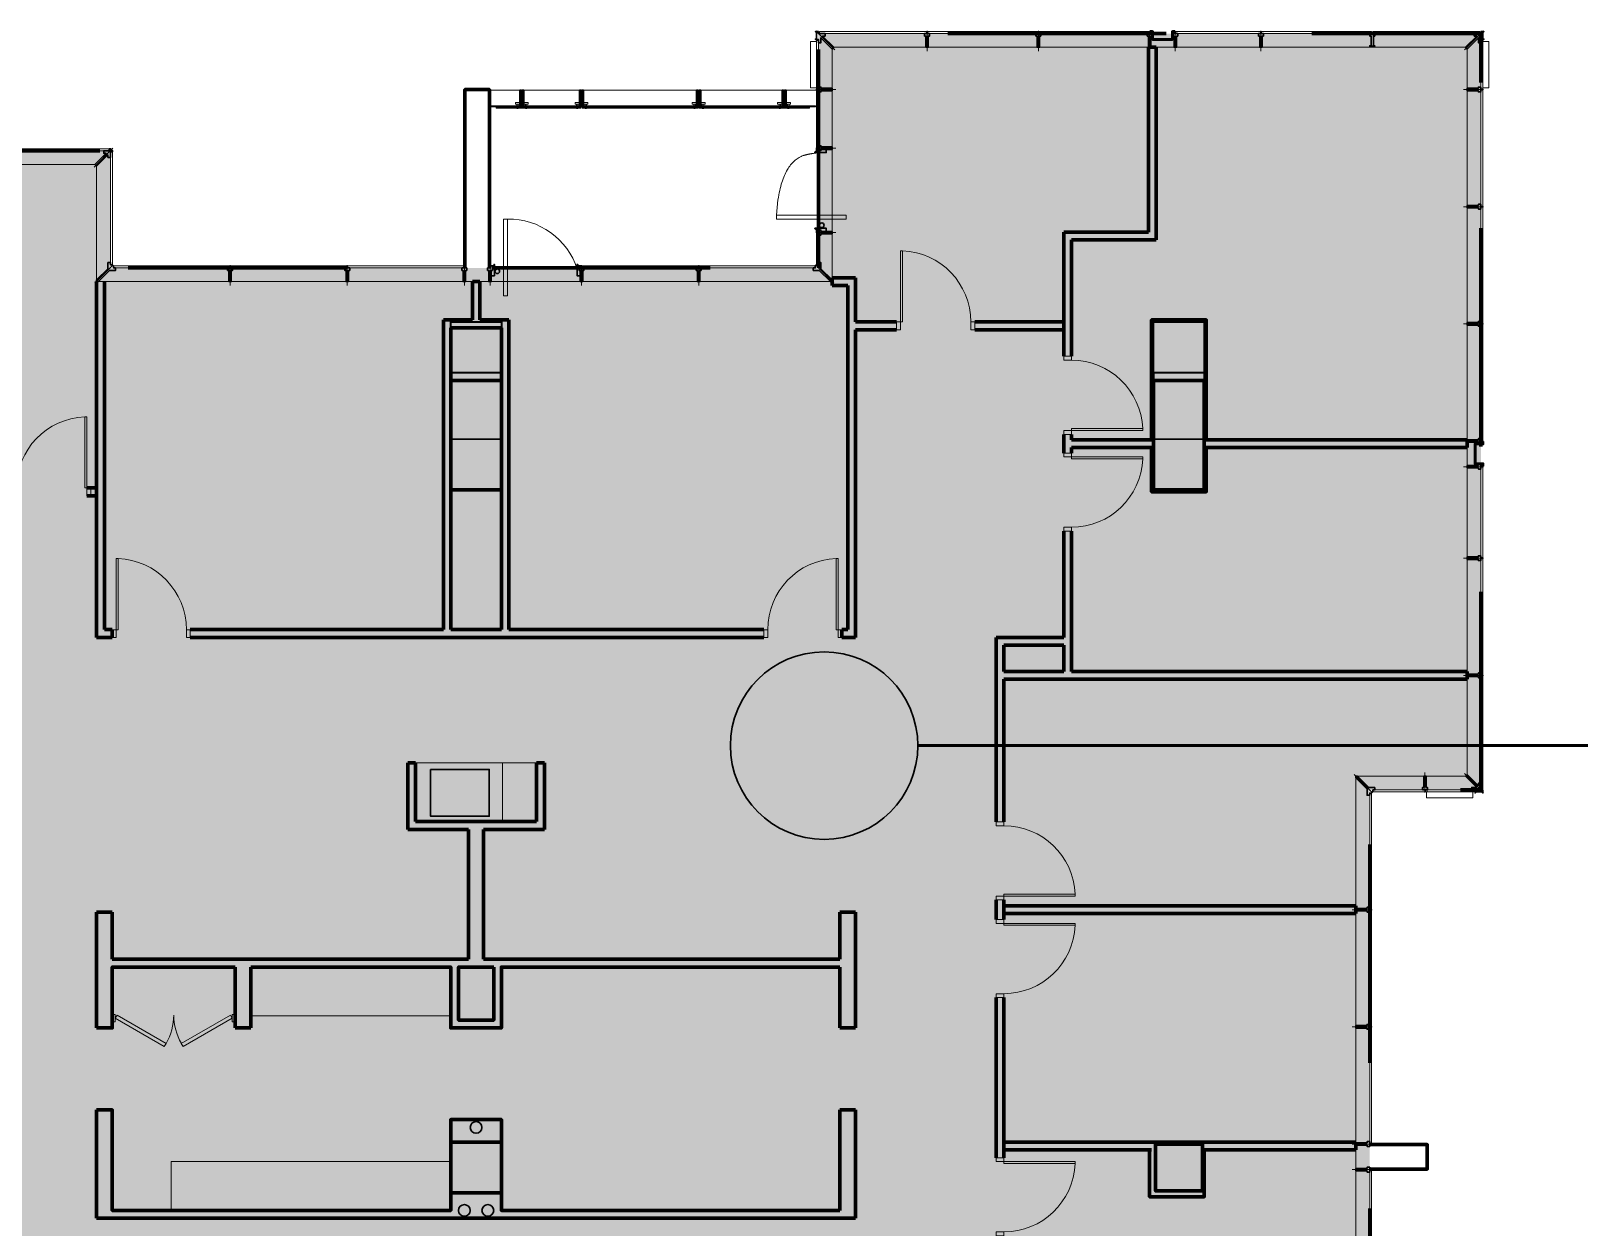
# Model space of a CAD drawing. Header units: inches. Extents: x -2124 to 6036, y -4479 to 801.
# Drawn here: x 3243 to 4036, y -580 to 33 of the extents above; entities that cross this region are included whole.
import ezdxf

# ---------------------------------------------------------------- set-up
doc = ezdxf.new("R2010")
doc.units = ezdxf.units.IN
doc.header["$MEASUREMENT"] = 0
doc.linetypes.add('DGN Style 2', pattern=[186.341636, 111.804981, -74.536654])
doc.linetypes.add('DGN Style 4', pattern=[298.332959, 149.073308, -74.536654, 0.186342, -74.536654])
for name, color, linetype, lineweight in [('A-ANNO-NOTE', 4, 'Continuous', 30), ('a-bp-02N-_-03S - A-COLS', 2, 'Continuous', 70), ('a-bp-02N-_-03S - A-DOOR', 1, 'Continuous', 13), ('a-bp-02N-_-03S - A-EQUIP', 2, 'Continuous', 30), ('a-bp-02N-_-03S - A-GLAZ', 2, 'Continuous', 0), ('a-bp-02N-_-03S - A-ROOF', 2, 'Continuous', 30), ('a-bp-02N-_-03S - A-WALL-FULL', 6, 'Continuous', 70), ('a-fp-02N-_-03S - A-DOOR', 1, 'Continuous', 13), ('a-fp-02N-_-03S - A-EQUIP', 2, 'Continuous', 30), ('a-fp-02N-_-03S - A-FLOR-WDWK', 7, 'Continuous', 13), ('a-fp-02N-_-03S - A-WALL-FULL', 6, 'Continuous', 70)]:
    doc.layers.add(name, color=color, linetype=linetype, lineweight=lineweight)
doc.layers.add('A-AREA-TENANT 10', color=7, linetype='DGN Style 2', lineweight=80, true_color=0xff9747)
doc.layers.add('A-AREA-UNKNOWN', color=7, linetype='DGN Style 2', lineweight=80, true_color=0xff6b6e)
doc.layers.add('a-bp-02N-_-03S - A-ANNO-NPLT', color=30, linetype='Continuous', lineweight=0, plot=False)

# ---------------------------------------------------------------- blocks, each defined once
blk = doc.blocks.new('*U81')
at = {"layer": 'a-bp-02N-_-03S - A-GLAZ', "color": 3, "linetype": 'Continuous', "lineweight": 30, "flags": 128}
blk.add_lwpolyline([(-25.6875, 2.75), (-28.1875, 2.75), (-28.1875, 1.4375), (-27.5625, 1.4375), (-27.5625, -3.5), (-28.1875, -3.5), (-28.1875, -3.75), (-25.6875, -3.75), (-25.6875, -3.5), (-26.3125, -3.5), (-26.3125, 1.4375), (-25.6875, 1.4375), (-25.6875, 2.75)], close=True, dxfattribs=at)
at = {"layer": 'a-bp-02N-_-03S - A-GLAZ', "color": 2, "linetype": 'Continuous', "lineweight": 13, "flags": 128}
blk.add_lwpolyline([(-26.619375, 3.75), (28.1875, 3.75), (28.1875, 2.75), (-26.619375, 2.75), (-26.619375, 3.75)], close=True, dxfattribs=at)
blk = doc.blocks.new('COR4_1')
at = {"layer": 'a-bp-02N-_-03S - A-ANNO-NPLT', "color": 7, "linetype": 'DGN Style 4', "lineweight": 0}
blk.add_line((9.71, 9.71), (0, 0), dxfattribs=at)
at = {"layer": 'a-bp-02N-_-03S - A-GLAZ', "color": 3, "linetype": 'Continuous', "lineweight": 30, "flags": 128}
blk.add_lwpolyline([(8.375, 9.258875), (9.258875, 8.375), (3.508875, 2.625), (4.746375, 2.625), (4.746375, 1.3125), (1.9375, 1.3125), (1.9375, 0.312375), (1.1875, 0.3125), (1.1875, 1.1875), (0.3125, 1.1875), (0.3125, 1.9375), (1.3125, 1.9375), (1.3125, 4.746375), (2.625, 4.746375), (2.625, 3.508875), (8.375, 9.258875)], close=True, dxfattribs=at)
blk = doc.blocks.new('COR3_2')
at = {"layer": 'a-bp-02N-_-03S - A-ANNO-NPLT', "color": 7, "linetype": 'DGN Style 4', "lineweight": 0}
blk.add_line((9.20325, 9.20325), (0, 0), dxfattribs=at)
at = {"layer": 'a-bp-02N-_-03S - A-GLAZ', "color": 3, "linetype": 'Continuous', "lineweight": 30, "flags": 128}
blk.add_lwpolyline([(2.625, -1.36925), (2.625, 1.74125), (8.375, 7.49125), (8.375, 8.375), (7.49125, 8.375125), (1.741125, 2.625), (-1.36925, 2.625), (-1.36925, 1.3125), (-0.3125, 1.3125), (-0.3125, 0.3125), (0.3125, -0.3125), (1.3125, -0.3125), (1.3125, -1.36925), (2.625, -1.36925)], close=True, dxfattribs=at)
blk = doc.blocks.new('CWMULL_6')
at = {"layer": 'a-bp-02N-_-03S - A-ANNO-NPLT', "color": 7, "linetype": 'DGN Style 4', "lineweight": 0}
blk.add_line((0, -10.3125), (0, 0), dxfattribs=at)
at = {"layer": 'a-bp-02N-_-03S - A-GLAZ', "color": 3, "linetype": 'Continuous', "lineweight": 30, "flags": 128}
blk.add_lwpolyline([(-1.25, -1.3125), (1.25, -1.3125), (1.25, -2.625), (0.619375, -2.625), (0.619375, -8.375), (-0.630625, -8.375), (-0.630625, -2.625), (-1.25, -2.625), (-1.25, -1.3125)], close=True, dxfattribs=at)
blk = doc.blocks.new('CW1_1')
at = {"layer": 'a-bp-02N-_-03S - A-GLAZ', "color": 2, "linetype": 'Continuous', "lineweight": 13, "flags": 128}
blk.add_lwpolyline([(0.3125, -0.3125), (59.6875, -0.3125), (59.6875, -1.3125), (0.3125, -1.3125), (0.3125, -0.3125)], close=True, dxfattribs=at)
at = {"layer": 'a-bp-02N-_-03S - A-ANNO-NPLT', "color": 7, "linetype": 'DGN Style 4', "lineweight": 0}
blk.add_blockref('CWMULL_6', (0, 0), dxfattribs=at)
blk = doc.blocks.new('CWMULL_7')
at = {"layer": 'a-bp-02N-_-03S - A-ANNO-NPLT', "color": 7, "linetype": 'DGN Style 4', "lineweight": 0}
blk.add_line((0, -10.3125), (0, 0), dxfattribs=at)
at = {"layer": 'a-bp-02N-_-03S - A-GLAZ', "color": 3, "linetype": 'Continuous', "lineweight": 30, "flags": 128}
blk.add_lwpolyline([(-1.25, -1.3125), (1.25, -1.3125), (1.25, -2.625), (0.619375, -2.625), (0.619375, -8.375), (-0.630625, -8.375), (-0.630625, -2.625), (-1.25, -2.625), (-1.25, -1.3125)], close=True, dxfattribs=at)
blk = doc.blocks.new('CWMULL_5')
at = {"layer": 'a-bp-02N-_-03S - A-ANNO-NPLT', "color": 7, "linetype": 'DGN Style 4', "lineweight": 0}
blk.add_line((0, -10.3125), (0, 0), dxfattribs=at)
at = {"layer": 'a-bp-02N-_-03S - A-GLAZ', "color": 3, "linetype": 'Continuous', "lineweight": 30, "flags": 128}
blk.add_lwpolyline([(-1.25, -1.3125), (1.25, -1.3125), (1.25, -2.625), (0.619375, -2.625), (0.619375, -8.375), (-0.630625, -8.375), (-0.630625, -2.625), (-1.25, -2.625), (-1.25, -1.3125)], close=True, dxfattribs=at)
blk = doc.blocks.new('CW3_1')
at = {"layer": 'a-bp-02N-_-03S - A-GLAZ', "color": 2, "linetype": 'Continuous', "lineweight": 13, "flags": 128}
blk.add_lwpolyline([(0.3125, -0.3125), (56.6875, -0.3125), (56.6875, -1.3125), (0.3125, -1.3125), (0.3125, -0.3125)], close=True, dxfattribs=at)
at = {"layer": 'a-bp-02N-_-03S - A-ANNO-NPLT', "color": 7, "linetype": 'DGN Style 4', "lineweight": 0}
blk.add_blockref('CWMULL_5', (0, 0), dxfattribs=at)
blk = doc.blocks.new('CWMULL_9')
at = {"layer": 'a-bp-02N-_-03S - A-ANNO-NPLT', "color": 7, "linetype": 'DGN Style 4', "lineweight": 0}
blk.add_line((0, -10.3125), (0, 0), dxfattribs=at)
at = {"layer": 'a-bp-02N-_-03S - A-GLAZ', "color": 3, "linetype": 'Continuous', "lineweight": 30, "flags": 128}
blk.add_lwpolyline([(-1.25, -1.3125), (1.25, -1.3125), (1.25, -2.625), (0.619375, -2.625), (0.619375, -8.375), (-0.630625, -8.375), (-0.630625, -2.625), (-1.25, -2.625), (-1.25, -1.3125)], close=True, dxfattribs=at)
blk = doc.blocks.new('CW6_1')
at = {"layer": 'a-bp-02N-_-03S - A-GLAZ', "color": 3, "linetype": 'Continuous', "lineweight": 53, "flags": 128}
blk.add_lwpolyline([(0.3125, -0.3125), (1.5, -0.3125), (1.5, -4.3125), (11.625, -4.3125), (11.625, -0.3125), (12.8125, -0.3125)], dxfattribs=at)
at = {"layer": 'a-bp-02N-_-03S - A-ANNO-NPLT', "color": 7, "linetype": 'DGN Style 4', "lineweight": 0}
blk.add_blockref('CWMULL_9', (0, 0), dxfattribs=at)
blk = doc.blocks.new('CWMULL_10')
at = {"layer": 'a-bp-02N-_-03S - A-ANNO-NPLT', "color": 7, "linetype": 'DGN Style 4', "lineweight": 0}
blk.add_line((0, -10.3125), (0, 0), dxfattribs=at)
at = {"layer": 'a-bp-02N-_-03S - A-GLAZ', "color": 3, "linetype": 'Continuous', "lineweight": 30, "flags": 128}
blk.add_lwpolyline([(-1.25, -1.3125), (1.25, -1.3125), (1.25, -2.625), (0.619375, -2.625), (0.619375, -8.375), (-0.630625, -8.375), (-0.630625, -2.625), (-1.25, -2.625), (-1.25, -1.3125)], close=True, dxfattribs=at)
blk = doc.blocks.new('CW4')
at = {"layer": 'a-bp-02N-_-03S - A-GLAZ', "color": 2, "linetype": 'Continuous', "lineweight": 13, "flags": 128}
blk.add_lwpolyline([(0.3125, -0.3125), (43.5625, -0.3125), (43.5625, -1.3125), (0.3125, -1.3125), (0.3125, -0.3125)], close=True, dxfattribs=at)
at = {"layer": 'a-bp-02N-_-03S - A-ANNO-NPLT', "color": 7, "linetype": 'DGN Style 4', "lineweight": 0}
blk.add_blockref('CWMULL_10', (0, 0), dxfattribs=at)
blk = doc.blocks.new('CWMULL_8')
at = {"layer": 'a-bp-02N-_-03S - A-ANNO-NPLT', "color": 7, "linetype": 'DGN Style 4', "lineweight": 0}
blk.add_line((0, -10.3125), (0, 0), dxfattribs=at)
at = {"layer": 'a-bp-02N-_-03S - A-GLAZ', "color": 3, "linetype": 'Continuous', "lineweight": 30, "flags": 128}
blk.add_lwpolyline([(-1.25, -1.3125), (1.25, -1.3125), (1.25, -2.625), (0.619375, -2.625), (0.619375, -8.375), (-0.630625, -8.375), (-0.630625, -2.625), (-1.25, -2.625), (-1.25, -1.3125)], close=True, dxfattribs=at)
blk = doc.blocks.new('CW2_1')
at = {"layer": 'a-bp-02N-_-03S - A-GLAZ', "color": 2, "linetype": 'Continuous', "lineweight": 13, "flags": 128}
blk.add_lwpolyline([(0.3125, -0.3125), (46.5625, -0.3125), (46.5625, -1.3125), (0.3125, -1.3125), (0.3125, -0.3125)], close=True, dxfattribs=at)
at = {"layer": 'a-bp-02N-_-03S - A-ANNO-NPLT', "color": 7, "linetype": 'DGN Style 4', "lineweight": 0}
blk.add_blockref('CWMULL_8', (0, 0), dxfattribs=at)
blk = doc.blocks.new('CWMULL_11')
at = {"layer": 'a-bp-02N-_-03S - A-ANNO-NPLT', "color": 7, "linetype": 'DGN Style 4', "lineweight": 0}
blk.add_line((0, -10.3125), (0, 0), dxfattribs=at)
at = {"layer": 'a-bp-02N-_-03S - A-GLAZ', "color": 3, "linetype": 'Continuous', "lineweight": 30, "flags": 128}
blk.add_lwpolyline([(-1.25, -1.3125), (1.25, -1.3125), (1.25, -2.625), (0.619375, -2.625), (0.619375, -8.375), (-0.630625, -8.375), (-0.630625, -2.625), (-1.25, -2.625), (-1.25, -1.3125)], close=True, dxfattribs=at)
blk = doc.blocks.new('CW8')
at = {"layer": 'a-bp-02N-_-03S - A-WALL-FULL', "color": 6, "linetype": 'Continuous', "lineweight": 70, "flags": 128}
blk.add_lwpolyline([(0.3125, -1.3125), (0.3125, 28.1875), (12.8125, 28.1875), (12.8125, -1.3125)], dxfattribs=at)
at = {"layer": 'a-bp-02N-_-03S - A-ANNO-NPLT', "color": 7, "linetype": 'DGN Style 4', "lineweight": 0}
blk.add_blockref('CWMULL_11', (0, 0), dxfattribs=at)
blk = doc.blocks.new('CWMULL_13')
at = {"layer": 'a-bp-02N-_-03S - A-ANNO-NPLT', "color": 7, "linetype": 'DGN Style 4', "lineweight": 0}
blk.add_line((0, -10.3125), (0, 0), dxfattribs=at)
at = {"layer": 'a-bp-02N-_-03S - A-GLAZ', "color": 3, "linetype": 'Continuous', "lineweight": 30, "extrusion": (0, 0, -1), "flags": 128}
blk.add_lwpolyline([(1.25, -1.3125), (-1.25, -1.3125), (-1.25, -2.625), (-0.619375, -2.625), (-0.619375, -8.375), (0.630625, -8.375), (0.630625, -2.625), (1.25, -2.625), (1.25, -1.3125)], close=True, dxfattribs=at)
blk = doc.blocks.new('COR5')
at = {"layer": 'a-bp-02N-_-03S - A-ANNO-NPLT', "color": 7, "linetype": 'DGN Style 4', "lineweight": 0}
blk.add_line((-9.71, 9.71), (0, 0), dxfattribs=at)
at = {"layer": 'a-bp-02N-_-03S - A-GLAZ', "color": 2, "linetype": 'Continuous', "lineweight": 13}
blk.add_line((-1.3125, 1.9375), (-0.3125, 1.9375), dxfattribs=at)
at = {"layer": 'a-bp-02N-_-03S - A-GLAZ', "color": 3, "linetype": 'Continuous', "lineweight": 30, "extrusion": (0, 0, -1), "flags": 128}
blk.add_lwpolyline([(8.375, 9.258875), (9.258875, 8.375), (3.508875, 2.625), (6, 2.625), (6, 1.3125), (4.3125, 1.3125), (4.3125, -0.1875), (4.1875, -0.1875), (4.1875, 0.3125), (0.4375, 0.3125), (0.4375, -0.1875), (0.3125, -0.1875), (0.3125, 1.3125), (1.3125, 1.3125), (1.3125, 4.746375), (2.625, 4.746375), (2.625, 3.508875), (8.375, 9.258875)], close=True, dxfattribs=at)
at = {"layer": 'a-bp-02N-_-03S - A-GLAZ', "color": 2, "linetype": 'Continuous', "lineweight": 13, "extrusion": (0, 0, -1), "flags": 128}
blk.add_lwpolyline([(29.6875, 1.3125), (4.9375, 1.3125), (4.9375, 0.3125), (29.6875, 0.3125), (29.6875, 1.3125)], close=True, dxfattribs=at)
at = {"layer": 'a-bp-02N-_-03S - A-GLAZ', "color": 2, "linetype": 'DGN Style 2', "lineweight": 0, "extrusion": (0, 0, -1), "flags": 128}
blk.add_lwpolyline([(5.431875, 0.3125), (5.431875, -2.6875), (29.1875, -2.6875), (29.1875, 0.3125)], dxfattribs=at)
at = {"layer": 'a-bp-02N-_-03S - A-ANNO-NPLT', "color": 7, "linetype": 'DGN Style 4', "lineweight": 0, "rotation": 180}
blk.add_blockref('CWMULL_13', (-30, 0), dxfattribs=at)
blk = doc.blocks.new('*U126')
at = {"layer": 'a-bp-02N-_-03S - A-DOOR', "linetype": 'Continuous', "lineweight": 13}
for p, q in [((-17.03125, 17.8125), (-15.03125, 17.8125)), ((-17.03125, -17.8125), (-17.03125, 17.8125)), ((-15.03125, -17.8125), (-15.03125, 17.8125)), ((-17.03125, -17.8125), (-15.03125, -17.8125))]:
    blk.add_line(p, q, dxfattribs=at)
at = {"layer": 'a-bp-02N-_-03S - A-DOOR', "linetype": 'Continuous', "lineweight": 0, "flags": 128}
blk.add_lwpolyline([(17.03125, -4.24625), (17.03125, -4.24625), (16.921, -3.558875), (16.8495, -3.08575), (16.78475, -2.642375), (16.725625, -2.226875), (16.670875, -1.83725), (16.61975, -1.47225), (16.5715, -1.13), (16.52575, -0.80925), (16.482125, -0.5085), (16.44025, -0.226375), (16.399875, 0.038), (16.360875, 0.286125), (16.32325, 0.51875), (16.286625, 0.737125), (16.25125, 0.942), (16.217, 1.134375), (16.172375, 1.374875), (16.12975, 1.595875), (16.088875, 1.798875), (16.04975, 1.985625), (16.0125, 2.157375), (15.964875, 2.36775), (15.9205, 2.555875), (15.879125, 2.724125), (15.840875, 2.874625), (15.793375, 3.054125), (15.75075, 3.20875), (15.7, 3.38625), (15.65675, 3.531125), (15.608, 3.689125), (15.55675, 3.848625), (15.5085, 3.993125), (15.457375, 4.140625), (15.44, 4.189625), (15.44, 4.189625), (15.246, 4.699), (15.036375, 5.187875), (14.8125, 5.657), (14.492875, 6.255), (14.152625, 6.821125), (13.794375, 7.357125), (13.42025, 7.864875), (13.032375, 8.345875), (12.63275, 8.801625), (12.22325, 9.2335), (11.805375, 9.643), (11.2355, 10.158125), (10.656625, 10.637875), (10.0715, 11.085), (9.482625, 11.501875), (8.8925, 11.8905), (8.30275, 12.25325), (7.516125, 12.70175), (6.736875, 13.110875), (5.96825, 13.4845), (5.2125, 13.825625), (4.4715, 14.137625), (3.50225, 14.515125), (2.56525, 14.8505), (1.6625, 15.148875), (0.79525, 15.4145), (-0.31575, 15.7275), (-1.36125, 15.99625), (-2.342125, 16.227625), (-3.568375, 16.49075), (-4.685625, 16.70725), (-6.040875, 16.94225), (-7.226125, 17.124875), (-15.03125, 17.8125)], dxfattribs=at)
blk = doc.blocks.new('*U125')
at = {"layer": 'a-bp-02N-_-03S - A-GLAZ', "linetype": 'Continuous', "lineweight": 30}
blk.add_circle((-18.03, -5.31), 1.19, dxfattribs=at)
at = {"layer": 'a-bp-02N-_-03S - A-DOOR', "linetype": 'Continuous', "lineweight": 13}
blk.add_blockref('*U126', (2.19, 0), dxfattribs=at)
blk = doc.blocks.new('*U124')
at = {"layer": 'a-bp-02N-_-03S - A-GLAZ', "linetype": 'Continuous', "lineweight": 30, "flags": 128}
for points in [[(7.5625, 21), (7.5625, 19.375), (1.8125, 19.375), (1.8125, 19.5625), (2.5625, 20.125), (2.5625, 20.375)], [(7.5625, -21), (7.5625, -19.375), (1.8125, -19.375), (1.8125, -19.5625), (2.5625, -20.125), (2.5625, -20.375)]]:
    blk.add_lwpolyline(points, dxfattribs=at)
for points in [[(2.5625, 20.375), (2.5625, 21.3125), (3.5625, 21.3125), (3.5625, 22.875), (4.875, 22.875), (4.875, 22.244375), (10.625, 22.244375), (10.625, 20.994375), (4.875, 20.994375), (4.875, 20.375), (2.5625, 20.375)], [(2.5625, -20.375), (2.5625, -21.3125), (3.5625, -21.3125), (3.5625, -22.875), (4.875, -22.875), (4.875, -22.244375), (10.625, -22.244375), (10.625, -20.994375), (4.875, -20.994375), (4.875, -20.375), (2.5625, -20.375)]]:
    blk.add_lwpolyline(points, close=True, dxfattribs=at)
at = {"layer": 'a-bp-02N-_-03S - A-GLAZ', "linetype": 'Continuous', "lineweight": 30, "rotation": 90}
blk.add_blockref('*U125', (0, 0.15675), dxfattribs=at)
blk = doc.blocks.new('*U123')
at = {"layer": 'a-bp-02N-_-03S - A-ANNO-NPLT', "linetype": 'DGN Style 4', "lineweight": 0}
for p, q in [((12.5625, 21.625), (2.25, 21.625)), ((12.5625, 21.625), (2.25, 21.625)), ((12.5625, -21.625), (2.25, -21.625)), ((12.5625, -21.625), (2.25, -21.625))]:
    blk.add_line(p, q, dxfattribs=at)
at = {"layer": 'a-bp-02N-_-03S - A-GLAZ', "linetype": 'Continuous', "lineweight": 30}
blk.add_blockref('*U124', (0, 0), dxfattribs=at)
blk = doc.blocks.new('*U128')
at = {"layer": 'a-bp-02N-_-03S - A-ANNO-NPLT', "linetype": 'DGN Style 4', "lineweight": 0}
blk.add_line((0, -5.15625), (0, 5.15625), dxfattribs=at)
blk.add_line((0, -5.15625), (0, 5.15625), dxfattribs=at)
blk.add_line((0, -5.15625), (0, 5.15625), dxfattribs=at)
at = {"layer": 'a-bp-02N-_-03S - A-GLAZ', "linetype": 'Continuous', "lineweight": 30, "flags": 128}
blk.add_lwpolyline([(1.25, 4.84375), (0.3125, 4.84375), (0.3125, 3.84375), (-1.25, 3.84375), (-1.25, 2.53125), (-0.619375, 2.53125), (-0.619375, -3.21875), (0.630625, -3.21875), (0.630625, 2.53125), (1.25, 2.53125), (1.25, 4.84375)], close=True, dxfattribs=at)
blk.add_lwpolyline([(1.25, 4.84375), (0.3125, 4.84375), (0.3125, 3.84375), (-1.25, 3.84375), (-1.25, 2.53125), (-0.619375, 2.53125), (-0.619375, -3.21875), (0.630625, -3.21875), (0.630625, 2.53125), (1.25, 2.53125), (1.25, 4.84375)], close=True, dxfattribs=at)
blk = doc.blocks.new('*U130')
at = {"layer": 'a-bp-02N-_-03S - A-DOOR', "linetype": 'Continuous', "lineweight": 13}
for p, q in [((-18.84, 19.62), (-16.84, 19.62)), ((-18.84, -19.63), (-18.84, 19.62)), ((-16.84, -19.63), (-16.84, 19.62)), ((-18.84, -19.63), (-16.84, -19.63))]:
    blk.add_line(p, q, dxfattribs=at)
at = {"layer": 'a-bp-02N-_-03S - A-DOOR', "linetype": 'Continuous', "lineweight": 0}
blk.add_arc((-16.22, -17.15), 36.78, 17.55064, 90.96538, dxfattribs=at)
blk = doc.blocks.new('*U129')
at = {"layer": 'a-bp-02N-_-03S - A-GLAZ', "linetype": 'Continuous', "lineweight": 30, "flags": 128}
for points in [[(-22.81, -9.38), (-21.19, -9.38), (-21.19, -3.63), (-21.38, -3.63), (-21.94, -4.38), (-22.19, -4.38)], [(22.81, -9.38), (21.19, -9.38), (21.19, -3.63), (21.38, -3.63), (21.94, -4.38), (22.19, -4.38)]]:
    blk.add_lwpolyline(points, dxfattribs=at)
at = {"layer": 'a-bp-02N-_-03S - A-GLAZ', "linetype": 'Continuous', "lineweight": 30}
blk.add_circle((-19.69, -7.13), 1.19, dxfattribs=at)
at = {"layer": 'a-bp-02N-_-03S - A-DOOR', "linetype": 'Continuous', "lineweight": 13}
blk.add_blockref('*U130', (2.34, 0), dxfattribs=at)
blk = doc.blocks.new('*U127')
at = {"layer": 'a-bp-02N-_-03S - A-ANNO-NPLT', "linetype": 'DGN Style 4', "lineweight": 0}
blk.add_line((23.4375, -14.377625), (23.4375, -4.065125), dxfattribs=at)
blk.add_line((23.4375, -14.377625), (23.4375, -4.065125), dxfattribs=at)
at = {"layer": 'a-bp-02N-_-03S - A-GLAZ', "linetype": 'Continuous', "lineweight": 30, "flags": 128}
blk.add_lwpolyline([(22.1875, -4.377625), (23.125, -4.377625), (23.125, -5.377625), (24.6875, -5.377625), (24.6875, -6.690125), (24.056875, -6.690125), (24.056875, -12.440125), (22.806875, -12.440125), (22.806875, -6.690125), (22.1875, -6.690125), (22.1875, -4.377625)], close=True, dxfattribs=at)
at = {"layer": 'a-bp-02N-_-03S - A-ANNO-NPLT', "linetype": 'DGN Style 4', "lineweight": 0}
blk.add_blockref('*U128', (-23.4375, -9.221375), dxfattribs=at)
at = {"layer": 'a-bp-02N-_-03S - A-DOOR', "linetype": 'Continuous', "lineweight": 13}
blk.add_blockref('*U129', (0, 0), dxfattribs=at)
blk = doc.blocks.new('*U134')
at = {"layer": 'a-bp-02N-_-03S - A-ROOF', "color": 30, "linetype": 'Continuous', "lineweight": 30, "flags": 128}
blk.add_lwpolyline([(0.75, 4.72), (1.5, 4.72), (1.5, -3.28), (0.75, -3.28), (0.75, 4.72)], close=True, dxfattribs=at)
at = {"layer": 'a-bp-02N-_-03S - A-ROOF', "color": 30, "linetype": 'Continuous', "lineweight": 13, "flags": 128}
blk.add_lwpolyline([(0.75, -2.54), (-1.5, -2.54), (-1.5, -1.54), (0.75, -1.54)], dxfattribs=at)
blk.add_lwpolyline([(-0.75, -2.54), (0, -2.54), (0, -4.72), (-0.75, -4.72), (-0.75, -2.54)], close=True, dxfattribs=at)
blk = doc.blocks.new('*U135')
at = {"layer": 'a-bp-02N-_-03S - A-ROOF', "color": 30, "linetype": 'Continuous', "lineweight": 30, "extrusion": (0, 0, -1), "flags": 128}
blk.add_lwpolyline([(-0.75, 4.72), (-1.5, 4.72), (-1.5, -3.28), (-0.75, -3.28), (-0.75, 4.72)], close=True, dxfattribs=at)
at = {"layer": 'a-bp-02N-_-03S - A-ROOF', "color": 30, "linetype": 'Continuous', "lineweight": 13, "extrusion": (0, 0, -1), "flags": 128}
blk.add_lwpolyline([(-0.75, -2.54), (1.5, -2.54), (1.5, -1.54), (-0.75, -1.54)], dxfattribs=at)
blk.add_lwpolyline([(0.75, -2.54), (0, -2.54), (0, -4.72), (0.75, -4.72), (0.75, -2.54)], close=True, dxfattribs=at)
blk = doc.blocks.new('*U133')
at = {"layer": 'a-bp-02N-_-03S - A-ROOF', "color": 30, "linetype": 'Continuous', "lineweight": 30}
blk.add_blockref('*U134', (-1.8125, 0), dxfattribs=at)
at = {"layer": 'a-bp-02N-_-03S - A-ROOF', "color": 30, "linetype": 'Continuous', "lineweight": 30, "extrusion": (0, 0, -1)}
blk.add_blockref('*U135', (-1.8125, 0), dxfattribs=at)
blk = doc.blocks.new('A$C622F5825_3')
at = {"layer": 'a-fp-02N-_-03S - A-DOOR'}
for p, q in [((0, 0), (0, 0.00403)), ((0.04032, 0), (0.04032, 0.00403))]:
    blk.add_line(p, q, dxfattribs=at)
at = {"layer": 'a-fp-02N-_-03S - A-DOOR', "linetype": 'Continuous'}
for p, q in [((0.00202, 0.00403), (0.00202, 0)), ((0.03831, 0.00403), (0.03831, 0))]:
    blk.add_line(p, q, dxfattribs=at)
at = {"layer": 'a-fp-02N-_-03S - A-DOOR', "extrusion": (0, 0, -1), "flags": 128}
for points in [[(-0.03831, 0.00403), (-0.0373, 0.00403), (-0.0373, 0.04076), (-0.03831, 0.04076), (-0.03831, 0.00403)], [(0, 0.00403), (-0.00202, 0.00403), (-0.00202, 0), (0, 0)], [(-0.04032, 0.00403), (-0.03831, 0.00403), (-0.03831, 0), (-0.04032, 0)]]:
    blk.add_lwpolyline(points, dxfattribs=at)
at = {"layer": 'a-fp-02N-_-03S - A-DOOR'}
blk.add_arc((0.0387, 0.00409), 0.03668, 92.18768, 180.09727, dxfattribs=at)
blk = doc.blocks.new('A$C622F5825_2')
at = {"layer": 'a-fp-02N-_-03S - A-DOOR'}
for p, q in [((0, 0), (0, 0.00403)), ((0.04032, 0), (0.04032, 0.00403))]:
    blk.add_line(p, q, dxfattribs=at)
at = {"layer": 'a-fp-02N-_-03S - A-DOOR', "linetype": 'Continuous'}
for p, q in [((0.00202, 0.00403), (0.00202, 0)), ((0.03831, 0.00403), (0.03831, 0))]:
    blk.add_line(p, q, dxfattribs=at)
at = {"layer": 'a-fp-02N-_-03S - A-DOOR', "flags": 128}
for points in [[(0.03831, 0.00403), (0.0373, 0.00403), (0.0373, 0.04076), (0.03831, 0.04076), (0.03831, 0.00403)], [(0, 0.00403), (0.00202, 0.00403), (0.00202, 0), (0, 0)], [(0.04032, 0.00403), (0.03831, 0.00403), (0.03831, 0), (0.04032, 0)]]:
    blk.add_lwpolyline(points, dxfattribs=at)
at = {"layer": 'a-fp-02N-_-03S - A-DOOR'}
blk.add_arc((0.0387, 0.00409), 0.03668, 92.18768, 180.09727, dxfattribs=at)

msp = doc.modelspace()

# ---------------------------------------------------------------- hatches: boundary and pattern name
at = {"layer": 'A-ANNO-NOTE'}
h = msp.add_hatch(color=251, dxfattribs=at)
edge = h.paths.add_edge_path()
edge.add_arc((3649.51, -332.97), 48, 0, 360)
at = {"layer": 'A-AREA-TENANT 10'}
msp.add_hatch(color=256, dxfattribs=at).paths.add_polyline_path([(3471.39, -889), (3471.25, -649), (3471.25, -647), (3365.25, -647), (3241.25, -647), (3111.25, -647), (3111.25, -645), (3028.25, -645), (2742.25, -645), (2742.25, -597), (2761.25, -597), (2761.25, -563.33), (2764.25, -563.33), (2764.25, -263.5), (2774.77, -263.5), (2775.61, -58.31), (2798.56, -58.31), (2926.56, -58.31), (2926.56, -28.31), (3283.94, -28.31), (3283.94, -88.31), (3646.56, -88.31), (3646.56, 31.69), (3985.94, 31.69), (3985.94, 15.69), (3985.94, -355.69), (3928.94, -355.69), (3928.94, -718.31), (3985.94, -718.31), (3985.94, -889)])

# ---------------------------------------------------------------- linework, layer by layer
at = {"layer": 'A-ANNO-NOTE', "lineweight": 53}
msp.add_line((3697.51, -332.97), (4269.33, -332.97), dxfattribs=at)
at = {"layer": 'A-ANNO-NOTE'}
msp.add_circle((3649.51, -332.97), 48, dxfattribs=at)
at = {"layer": 'A-AREA-TENANT 10'}
msp.add_line((3985.94, 31.69), (3985.94, 15.69), dxfattribs=at)
at = {"layer": 'A-AREA-UNKNOWN', "color": 1, "true_color": 0xff1216, "flags": 128}
msp.add_lwpolyline([(3646.56, -88.31), (3646.56, 31.69), (3985.94, 31.69), (3985.94, -355.69), (3928.94, -355.69), (3928.94, -718.31), (3985.94, -718.31), (3985.94, -747.78), (3985.94, -1075.69), (3957.44, -1075.69), (3957.44, -1107), (3957.44, -1438.31), (3985.94, -1438.31), (3985.94, -1765.69), (3978.44, -1765.69), (3978.44, -1885.56), (3973.16, -1885.56), (3973.16, -1905.04), (3660.25, -1905.04), (3660.25, -1910.28), (3535.22, -1910.28), (3535.22, -1910.28), (3351.25, -1910.28), (3351.25, -1905.04), (2741.22, -1905.04), (2741.22, -1878.01), (2739.22, -1878), (2739.22, -1830), (2741.22, -1830), (2741.22, -1798), (2739.22, -1798.01), (2739.22, -1750), (2741.22, -1750), (2741.22, -1735.69), (2584.56, -1735.69), (2584.56, -1438.31), (2613.06, -1438.31), (2613.06, -1288.99), (2775.91, -1288.99), (2775.91, -776), (2775.91, -776), (2775.91, -704), (2644.25, -704), (2644.25, -704), (2644.25, -263.5), (2764.25, -263.5), (2764.25, -263.5), (2764.25, -263.5), (2774.77, -263.5), (2775.61, -58.31), (2926.56, -58.31), (2926.56, -28.31), (3283.94, -28.31), (3283.94, -88.31), (3646.56, -88.31)], close=True, dxfattribs=at)
at = {"layer": 'a-bp-02N-_-03S - A-COLS', "color": 2, "linetype": 'DGN Style 2', "lineweight": 40}
for p, q in [((3458.25, -142), (3458.25, -176)), ((3484.25, -142), (3484.25, -176)), ((3818.25, -142), (3818.25, -176)), ((3844.25, -142), (3844.25, -176))]:
    msp.add_line(p, q, dxfattribs=at)
at = {"layer": 'a-bp-02N-_-03S - A-COLS', "color": 2, "linetype": 'DGN Style 2', "lineweight": 30}
for p, q in [((3458.25, -176), (3484.25, -176)), ((3818.25, -176), (3844.25, -176))]:
    msp.add_line(p, q, dxfattribs=at)
at = {"layer": 'a-bp-02N-_-03S - A-COLS', "color": 2, "linetype": 'DGN Style 2', "lineweight": 40, "flags": 128}
for points in [[(3458.25, -116), (3484.25, -116), (3484.25, -142), (3458.25, -142), (3458.25, -116)], [(3818.25, -116), (3844.25, -116), (3844.25, -142), (3818.25, -142), (3818.25, -116)]]:
    msp.add_lwpolyline(points, close=True, dxfattribs=at)
at = {"layer": 'a-bp-02N-_-03S - A-COLS', "color": 2, "linetype": 'Continuous', "lineweight": 70, "flags": 128}
for points in [[(3458.25, -146), (3484.25, -146), (3484.25, -202), (3458.25, -202), (3458.25, -146)], [(3818.25, -146), (3844.25, -146), (3844.25, -202), (3818.25, -202), (3818.25, -146)], [(3458.25, -536), (3484.25, -536), (3484.25, -562), (3458.25, -562), (3458.25, -536)], [(3819.25, -537), (3843.25, -537), (3843.25, -561), (3819.25, -561), (3819.25, -537)]]:
    msp.add_lwpolyline(points, close=True, dxfattribs=at)
at = {"layer": 'a-bp-02N-_-03S - A-EQUIP', "color": 2, "linetype": 'Continuous', "lineweight": 30}
for centre in [(3471.25, -528.5), (3465.25, -571), (3477.25, -571)]:
    msp.add_circle(centre, 3, dxfattribs=at)
at = {"layer": 'a-bp-02N-_-03S - A-GLAZ', "color": 2, "linetype": 'Continuous', "lineweight": 0}
for p, q in [((3654.51, 24.62), (3977.99, 24.62)), ((3653.63, -94.49), (3653.63, 23.74)), ((3978.87, 23.74), (3978.87, -347.74)), ((2934.51, -35.38), (3275.99, -35.38)), ((3276.88, -36.26), (3276.88, -94.49)), ((3277.76, -95.38), (3653.63, -95.38)), ((3977.99, -348.62), (3922.76, -348.62)), ((3921.87, -349.51), (3921.87, -724.49))]:
    msp.add_line(p, q, dxfattribs=at)
at = {"layer": 'a-bp-02N-_-03S - A-GLAZ', "color": 2, "linetype": 'Continuous', "lineweight": 13, "flags": 128}
for points in [[(3647.19, 32.69), (3701.94, 32.69), (3701.94, 31.69), (3647.19, 31.69), (3647.19, 32.69)], [(3645.56, -26.69), (3646.56, -26.69), (3646.56, 2.69), (3645.56, 2.69), (3645.56, -26.69)], [(3986.94, 2.69), (3985.94, 2.69), (3985.94, -56.69), (3986.94, -56.69), (3986.94, 2.69)], [(3481.61, -6.07), (3524.94, -6.07), (3524.94, -6.57), (3481.61, -6.57), (3481.61, -6.07)], [(3525.56, -6.07), (3584.94, -6.07), (3584.94, -6.57), (3525.56, -6.57), (3525.56, -6.07)], [(3585.56, -6.07), (3642.06, -6.07), (3642.06, -6.57), (3585.56, -6.57), (3585.56, -6.07)], [(3225.56, -27.31), (3283.31, -27.31), (3283.31, -28.31), (3225.56, -28.31), (3225.56, -27.31)], [(3284.94, -86.69), (3283.94, -86.69), (3283.94, -28.94), (3284.94, -28.94), (3284.94, -86.69)], [(3645.56, -86.69), (3646.56, -86.69), (3646.56, -70.56), (3645.56, -70.56), (3645.56, -86.69)], [(3285.56, -88.31), (3344.94, -88.31), (3344.94, -87.31), (3285.56, -87.31), (3285.56, -88.31)], [(3525.56, -87.31), (3584.94, -87.31), (3584.94, -88.31), (3525.56, -88.31), (3525.56, -87.31)], [(3986.94, -297.32), (3986.94, -355.06), (3985.94, -355.06), (3985.94, -297.32), (3986.94, -297.32)], [(3930.56, -355.69), (3958.44, -355.69), (3958.44, -356.69), (3930.56, -356.69), (3930.56, -355.69)], [(3928.94, -357.31), (3929.94, -357.31), (3929.94, -416.69), (3928.94, -416.69), (3928.94, -357.31)]]:
    msp.add_lwpolyline(points, close=True, dxfattribs=at)
at = {"layer": 'a-bp-02N-_-03S - A-ROOF', "color": 30, "linetype": 'Continuous', "lineweight": 0}
for p, q in [((3478.06, 2.69), (3524.14, 2.69)), ((3526.26, 2.69), (3645.56, 2.69))]:
    msp.add_line(p, q, dxfattribs=at)
at = {"layer": 'a-bp-02N-_-03S - A-ROOF', "color": 30, "linetype": 'Continuous', "lineweight": 0, "flags": 128}
msp.add_lwpolyline([(3645.06, -5.32), (3478.56, -5.32), (3478.56, -5.82), (3645.06, -5.82), (3645.06, -5.32)], close=True, dxfattribs=at)
at = {"layer": 'a-bp-02N-_-03S - A-WALL-FULL', "color": 6, "linetype": 'Continuous', "lineweight": 70, "flags": 128}
msp.add_lwpolyline([(3465.56, -88.31), (3465.56, 3), (3478.06, 3), (3478.06, -88.31)], dxfattribs=at)
at = {"layer": 'a-fp-02N-_-03S - A-DOOR', "flags": 128}
for points in [[(3284.88, -470.71), (3286.38, -470.71), (3286.38, -474.5), (3284.88, -474.5), (3284.88, -470.71)], [(3286.38, -472.61), (3311.52, -487.13), (3312.49, -485.46), (3287.34, -470.94), (3286.38, -472.61)], [(3346.38, -472.61), (3321.23, -487.13), (3320.27, -485.46), (3345.42, -470.94), (3346.38, -472.61)], [(3346.38, -470.71), (3347.88, -470.71), (3347.88, -474.5), (3346.38, -474.5), (3346.38, -470.71)]]:
    msp.add_lwpolyline(points, close=True, dxfattribs=at)
at = {"layer": 'a-fp-02N-_-03S - A-DOOR'}
for centre, start, end in [((3287.34, -470.94), 330, 0), ((3345.42, -470.94), 180, 210)]:
    msp.add_arc(centre, 29.04, start, end, dxfattribs=at)
at = {"layer": 'a-fp-02N-_-03S - A-EQUIP', "flags": 128}
msp.add_lwpolyline([(3447.96, -345.13), (3477.96, -345.13), (3477.96, -369.13), (3447.96, -369.13), (3447.96, -345.13)], close=True, dxfattribs=at)
at = {"layer": 'a-fp-02N-_-03S - A-FLOR-WDWK'}
for p, q in [((3502.25, -341.84), (3440.25, -341.84)), ((3484.75, -370.84), (3484.75, -341.84)), ((3355.88, -471.34), (3458.25, -471.34)), ((3458.25, -546), (3315, -546)), ((3315, -546), (3315, -571))]:
    msp.add_line(p, q, dxfattribs=at)
at = {"layer": 'a-fp-02N-_-03S - A-WALL-FULL'}
for p, q in [((3815.62, -70), (3815.62, 24.62)), ((3819.62, 24.62), (3815.62, 24.62)), ((3819.62, -74), (3819.62, 24.62)), ((3772.25, -133.6), (3772.25, -70)), ((3772.25, -70), (3815.62, -70)), ((3776.25, -133.6), (3776.25, -74)), ((3776.25, -74), (3819.62, -74)), ((3653.62, -93.37), (3665.62, -93.37)), ((3653.63, -93.37), (3653.63, -97.37)), ((3665.62, -93.37), (3665.62, -116)), ((3276.88, -95.37), (3276.88, -277.59)), ((3280.88, -95.37), (3280.88, -273.59)), ((3469.4, -95.29), (3473.12, -95.29)), ((3469.4, -95.29), (3469.4, -115)), ((3473.12, -95.29), (3473.12, -115)), ((3653.62, -97.37), (3661.62, -97.37)), ((3661.62, -97.37), (3661.62, -273.59)), ((3454.53, -115), (3454.53, -273.59)), ((3469.4, -115), (3454.53, -115)), ((3473.12, -115), (3487.97, -115)), ((3487.97, -115), (3487.97, -273.59)), ((3686.63, -116), (3665.62, -116)), ((3726.63, -116), (3772.25, -116)), ((3458.25, -119), (3458.25, -273.59)), ((3458.25, -119), (3484.25, -119)), ((3484.25, -119), (3484.25, -273.59)), ((3665.62, -120), (3665.62, -277.59)), ((3686.63, -120), (3665.62, -120)), ((3726.63, -120), (3772.25, -120)), ((3772.25, -173.6), (3772.25, -183.14)), ((3776.25, -173.6), (3776.25, -176.37)), ((3665.62, -180.37), (3665.62, -176.58)), ((3776.25, -176.37), (3817.25, -176.37)), ((3776.25, -180.37), (3817.25, -180.37)), ((3776.25, -180.37), (3776.25, -183.14)), ((3845.25, -176.37), (3978.87, -176.37)), ((3845.25, -180.37), (3978.87, -180.37)), ((3978.87, -176.37), (3978.87, -180.37)), ((3271.88, -201.03), (3276.88, -201.03)), ((3271.88, -205.03), (3276.88, -205.03)), ((3772.25, -223.14), (3772.25, -277.59)), ((3776.25, -223.14), (3776.25, -295)), ((3280.88, -273.59), (3284.88, -273.59)), ((3284.88, -273.59), (3284.88, -277.59)), ((3324.88, -273.59), (3454.53, -273.59)), ((3458.25, -273.59), (3484.25, -273.59)), ((3487.97, -273.59), (3618.63, -273.59)), ((3658.63, -273.59), (3661.62, -273.59)), ((3658.63, -273.59), (3658.63, -277.59)), ((3276.88, -277.59), (3284.88, -277.59)), ((3324.88, -277.59), (3618.63, -277.59)), ((3658.63, -277.59), (3665.62, -277.59)), ((3737.62, -295), (3737.62, -277.59)), ((3737.62, -277.59), (3772.25, -277.59)), ((3741.62, -281.59), (3741.62, -295)), ((3741.62, -281.59), (3772.25, -281.59)), ((3772.25, -281.59), (3772.25, -295)), ((3737.62, -372), (3737.62, -295)), ((3741.62, -295), (3772.25, -295)), ((3741.62, -299), (3978.87, -299)), ((3741.62, -299), (3741.62, -372)), ((3776.25, -295), (3978.87, -295)), ((3978.87, -295), (3978.87, -299)), ((3436.25, -375.84), (3436.25, -341.84)), ((3436.25, -341.84), (3440.25, -341.84)), ((3440.25, -371.84), (3440.25, -341.84)), ((3440.25, -341.84), (3440.25, -370.84)), ((3502.25, -371.84), (3502.25, -341.84)), ((3502.25, -341.84), (3502.25, -370.84)), ((3506.25, -341.84), (3502.25, -341.84)), ((3506.25, -375.84), (3506.25, -341.84)), ((3440.25, -371.84), (3502.25, -371.84)), ((3467.38, -375.84), (3436.25, -375.84)), ((3467.38, -442.34), (3467.38, -375.84)), ((3475.12, -442.34), (3475.12, -375.84)), ((3506.25, -375.84), (3475.12, -375.84)), ((3737.62, -422), (3737.62, -412)), ((3741.62, -422), (3741.62, -412)), ((3276.88, -418.34), (3276.88, -477.5)), ((3284.88, -418.34), (3276.88, -418.34)), ((3284.88, -442.34), (3284.88, -418.34)), ((3657.62, -418.34), (3665.62, -418.34)), ((3657.62, -418.34), (3657.62, -442.34)), ((3661.62, -418.34), (3665.62, -418.34)), ((3665.62, -418.34), (3665.62, -477.5)), ((3741.62, -415), (3921.87, -415)), ((3741.62, -419), (3921.87, -419)), ((3921.87, -419), (3921.87, -415)), ((3284.88, -442.34), (3467.38, -442.34)), ((3475.12, -442.34), (3657.62, -442.34)), ((3347.88, -446.34), (3347.88, -477.5)), ((3355.88, -477.5), (3355.88, -446.34)), ((3657.62, -446.34), (3657.62, -477.5)), ((3737.62, -544), (3737.62, -462)), ((3741.62, -544), (3741.62, -462)), ((3347.88, -477.5), (3355.88, -477.5)), ((3657.62, -477.5), (3665.62, -477.5)), ((3276.88, -519.5), (3276.88, -575)), ((3657.62, -519.5), (3657.62, -571)), ((3665.62, -519.5), (3657.62, -519.5)), ((3665.62, -519.5), (3665.62, -575)), ((3741.62, -536), (3921.88, -536)), ((3921.88, -540), (3921.88, -536)), ((3741.62, -540), (3817.25, -540)), ((3843.25, -540), (3921.88, -540)), ((3665.62, -575), (3276.88, -575))]:
    msp.add_line(p, q, dxfattribs=at)
at = {"layer": 'a-fp-02N-_-03S - A-WALL-FULL', "flags": 128}
for points in [[(3817.25, -176.37), (3817.25, -115), (3845.25, -115), (3845.25, -176.37)], [(3845.25, -180.37), (3845.25, -203), (3817.25, -203), (3817.25, -180.37)], [(3276.88, -477.5), (3284.88, -477.5), (3284.88, -446.34), (3347.88, -446.34)], [(3355.88, -446.34), (3458.25, -446.34), (3458.25, -477.5), (3484.25, -477.5), (3484.25, -446.34), (3657.62, -446.34)], [(3480.25, -446.34), (3462.25, -446.34), (3462.25, -473.5), (3480.25, -473.5), (3480.25, -446.34)], [(3276.88, -519.5), (3284.88, -519.5), (3284.88, -571), (3458.25, -571), (3458.25, -524.5), (3484.25, -524.5), (3484.25, -571), (3657.62, -571)], [(3816.25, -540), (3816.25, -564), (3844.25, -564), (3844.25, -540)]]:
    msp.add_lwpolyline(points, dxfattribs=at)

# ---------------------------------------------------------------- block references
at = {"layer": 'a-bp-02N-_-03S - A-ANNO-NPLT', "color": 7, "linetype": 'DGN Style 4', "lineweight": 0}
for name, p, rotation in [('COR4_1', (3285.25, -27), 180), ('COR3_2', (3285.25, -87), 180), ('COR3_2', (3645.25, -87), 270), ('CWMULL_7', (3987.25, -297), 270), ('COR3_2', (3930.25, -357), 90)]:
    msp.add_blockref(name, p, dxfattribs=dict(at, rotation=rotation))
at = {"layer": 'a-bp-02N-_-03S - A-ANNO-NPLT', "linetype": 'DGN Style 4', "lineweight": 0}
for name, p in [('*U123', (3643, -48.62)), ('*U127', (3501.81, -82.93))]:
    msp.add_blockref(name, p, dxfattribs=at)
at = {"layer": 'a-bp-02N-_-03S - A-ANNO-NPLT', "color": 7, "linetype": 'DGN Style 4', "lineweight": 0}
msp.add_blockref('CWMULL_7', (3465.25, -87), dxfattribs=at)
at = {"layer": 'a-bp-02N-_-03S - A-GLAZ', "color": 2, "linetype": 'Continuous', "lineweight": 13, "extrusion": (0, 0, -1), "rotation": 90}
msp.add_blockref('COR5', (-3645.25, 33), dxfattribs=at)
at = {"layer": 'a-bp-02N-_-03S - A-GLAZ', "color": 2, "linetype": 'Continuous', "lineweight": 13}
for name, p in [('CW3_1', (3702.25, 33)), ('CW3_1', (3759.25, 33)), ('CW4', (3829.38, 33)), ('CW3_1', (3873.25, 33)), ('*U81', (3957.19, 28.94)), ('CW1_1', (3345.25, -87)), ('CW1_1', (3405.25, -87)), ('CW1_1', (3585.25, -87)), ('COR5', (3987.25, -357))]:
    msp.add_blockref(name, p, dxfattribs=at)
at = {"layer": 'a-bp-02N-_-03S - A-GLAZ', "color": 3, "linetype": 'Continuous', "lineweight": 53}
msp.add_blockref('CW6_1', (3816.25, 33), dxfattribs=at)
at = {"layer": 'a-bp-02N-_-03S - A-GLAZ', "color": 2, "linetype": 'Continuous', "lineweight": 13}
for name, p, rotation in [('COR5', (3987.25, 33), 90), ('CW1_1', (3987.25, -57), 270), ('CW1_1', (3987.25, -117), 270), ('CW2_1', (3987.25, -190.12), 270), ('CW1_1', (3987.25, -237), 270), ('CW1_1', (3930.25, -417), 270), ('CW1_1', (3930.25, -477), 270), ('CW2_1', (3930.25, -550.12), 270)]:
    msp.add_blockref(name, p, dxfattribs=dict(at, rotation=rotation))
at = {"layer": 'a-bp-02N-_-03S - A-GLAZ', "color": 3, "linetype": 'Continuous', "lineweight": 53, "rotation": 270}
msp.add_blockref('CW6_1', (3987.25, -177), dxfattribs=at)
at = {"layer": 'a-bp-02N-_-03S - A-ROOF', "color": 30, "linetype": 'Continuous', "lineweight": 30}
for p in [(3494.68, -2.03), (3525.25, -2.03), (3585.25, -2.03), (3629, -2.03)]:
    msp.add_blockref('*U133', p, dxfattribs=at)
at = {"layer": 'a-bp-02N-_-03S - A-WALL-FULL', "color": 6, "linetype": 'Continuous', "lineweight": 70, "rotation": 270}
msp.add_blockref('CW8', (3930.25, -537), dxfattribs=at)
at = {"layer": 'a-fp-02N-_-03S - A-DOOR', "linetype": 'Continuous', "extrusion": (0, 0, -1), "xscale": 992.0019840039716, "yscale": 992.0019840039681, "zscale": 992.0019840039716}
for p in [(-3726.63, -120), (-3324.88, -277.59)]:
    msp.add_blockref('A$C622F5825_2', p, dxfattribs=at)
at = {"layer": 'a-fp-02N-_-03S - A-DOOR', "linetype": 'Continuous', "yscale": 992.0019840039681}
for name, p, xscale, zscale, rotation in [('A$C622F5825_3', (3772.25, -133.6), 992.0019840039681, 992.0019840039681, 270), ('A$C622F5825_2', (3618.63, -277.59), 992.0019840039716, 992.0019840039716, 359.9999999999951), ('A$C622F5825_3', (3737.62, -372), 992.0019840039681, 992.0019840039681, 270)]:
    msp.add_blockref(name, p, dxfattribs=dict(at, xscale=xscale, zscale=zscale, rotation=rotation))
at = {"layer": 'a-fp-02N-_-03S - A-DOOR', "linetype": 'Continuous', "xscale": 992.0019840039716, "yscale": 992.0019840039681, "zscale": 992.0019840039716}
msp.add_blockref('A$C622F5825_2', (3233.87, -205.03), dxfattribs=at)
at = {"layer": 'a-fp-02N-_-03S - A-DOOR', "linetype": 'Continuous', "extrusion": (0, 0, -1), "xscale": 992.0019840039681, "yscale": 992.0019840039681, "zscale": 992.0019840039681, "rotation": 90}
for p in [(-3772.25, -223.14), (-3737.62, -462), (-3737.62, -584)]:
    msp.add_blockref('A$C622F5825_3', p, dxfattribs=at)

doc.saveas('drawing.dxf')
